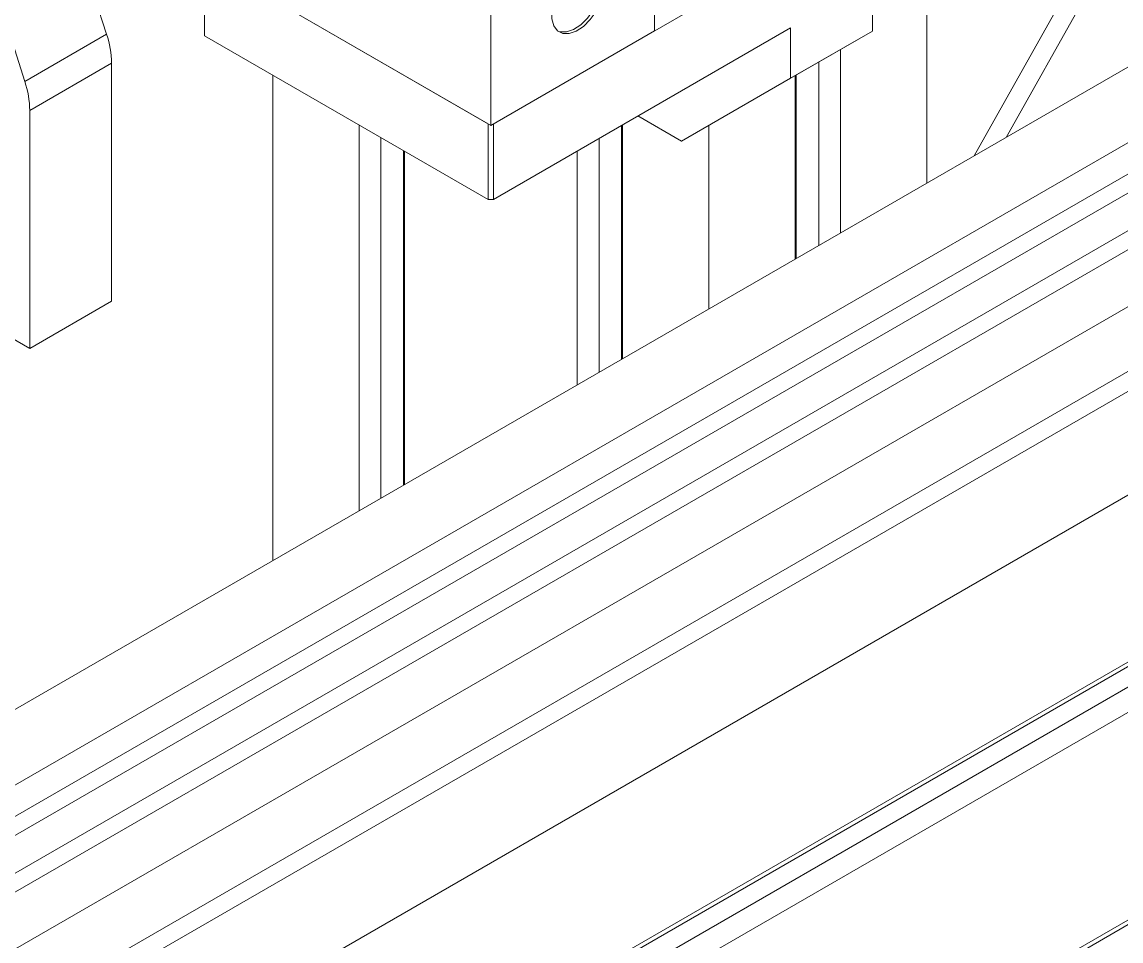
# Model space of a CAD drawing. Header units: millimetres. Extents: x 169 to 14583, y -399 to 10804.
# Drawn here: x 2165.1 to 2307.7, y 6983.4 to 7102.6 of the extents above; entities that cross this region are included whole.
import ezdxf

# ---------------------------------------------------------------- set-up
doc = ezdxf.new("R2010")
doc.units = ezdxf.units.MM
doc.header["$LTSCALE"] = 35

msp = doc.modelspace()

# ---------------------------------------------------------------- linework, layer by layer
at = {"color": 7, "linetype": 'Continuous', "lineweight": 18}
for p, q in [((1557.509, 6663.209), (2603.621, 7267.116)), ((1565.995, 6658.311), (2612.106, 7262.218)), ((1565.995, 6654.228), (2615.642, 7260.177)), ((1567.762, 6652.799), (2617.764, 7258.952)), ((1567.762, 6647.9), (2622.007, 7256.502)), ((1565.995, 6644.429), (2624.129, 7255.277)), ((1569.778, 6639.224), (2630.529, 7251.583)), ((1577.061, 6635.02), (2637.812, 7247.378)), ((1577.662, 6632.795), (2640.04, 7246.092)), ((1589.329, 6626.059), (2651.707, 7239.357)), ((1581.551, 6599.317), (2670.98, 7228.231)), ((1589.329, 6604.421), (2670.448, 7228.538)), ((1586.501, 6599.522), (2673.278, 7226.905)), ((1589.329, 6597.889), (2676.106, 7225.272)), ((1589.329, 6570.943), (2699.444, 7211.799)), ((1581.551, 6565.839), (2699.976, 7211.492)), ((2176.104, 7101.049), (2160.352, 7150.161)), ((2292.776, 7087.669), (2319.379, 7135.007)), ((2247.151, 7133.325), (2247.151, 7101.479)), ((2315.22, 7132.606), (2288.617, 7085.269)), ((2225.937, 7121.078), (2225.937, 7089.233)), ((2226.291, 7089.437), (2275.435, 7117.808)), ((2275.435, 7117.808), (2275.435, 7101.477)), ((2282.506, 7081.741), (2282.506, 7113.72)), ((2165.497, 7094.926), (2160.352, 7110.968)), ((2225.937, 7089.233), (2188.461, 7110.868)), ((2188.814, 7110.664), (2225.584, 7089.437)), ((2188.814, 7110.664), (2188.814, 7100.866)), ((2176.104, 7101.049), (2165.497, 7094.926)), ((2188.814, 7100.866), (2225.584, 7079.639)), ((2247.151, 7101.479), (2225.937, 7089.233)), ((2226.291, 7079.639), (2264.828, 7101.886)), ((2275.435, 7101.477), (2261.293, 7093.31)), ((2264.828, 7101.886), (2264.828, 7095.354)), ((2264.828, 7095.354), (2275.435, 7101.477)), ((2271.298, 7075.271), (2271.298, 7099.088)), ((2176.737, 7097.305), (2166.131, 7091.182)), ((2176.737, 7066.412), (2176.737, 7097.305)), ((2268.47, 7073.638), (2268.47, 7097.455)), ((2197.653, 7032.756), (2197.653, 7095.763)), ((2250.686, 7087.187), (2264.828, 7095.354)), ((2265.429, 7071.882), (2265.429, 7095.699)), ((2265.535, 7071.944), (2265.535, 7095.76)), ((2261.293, 7093.31), (2250.686, 7087.187)), ((2166.131, 7060.289), (2166.131, 7091.182)), ((2208.861, 7039.226), (2208.861, 7089.293)), ((2225.584, 7079.639), (2225.584, 7089.437)), ((2226.291, 7089.437), (2226.291, 7079.639)), ((2242.908, 7058.881), (2242.908, 7089.232)), ((2243.014, 7058.942), (2243.014, 7089.293)), ((2245.026, 7090.455), (2250.686, 7087.187)), ((2254.222, 7065.412), (2254.222, 7089.228)), ((2211.689, 7040.859), (2211.689, 7087.66)), ((2239.973, 7057.187), (2239.973, 7087.538)), ((2214.624, 7042.553), (2214.624, 7085.966)), ((2214.73, 7042.614), (2214.73, 7085.905)), ((2237.145, 7055.554), (2237.145, 7085.905)), ((2226.291, 7079.639), (2225.584, 7079.639)), ((2176.737, 7066.412), (2166.131, 7060.289)), ((2160.408, 7063.592), (2166.131, 7060.289))]:
    msp.add_line(p, q, dxfattribs=at)
at = {"color": 7, "linetype": 'Continuous', "lineweight": 18, "flags": 128}
for points in [[(2240.69, 7107.549), (2240.563, 7108.547), (2240.19, 7109.323), (2239.599, 7109.821), (2238.833, 7110.003), (2237.951, 7109.856), (2237.016, 7109.39), (2236.099, 7108.641), (2235.268, 7107.663), (2234.583, 7106.529), (2234.096, 7105.324), (2233.844, 7104.137), (2233.844, 7103.055), (2234.096, 7102.16), (2234.583, 7101.516), (2235.268, 7101.173), (2236.099, 7101.156), (2237.016, 7101.465), (2237.951, 7102.078), (2238.833, 7102.95), (2239.599, 7104.016), (2240.19, 7105.196), (2240.563, 7106.403), (2240.69, 7107.549)], [(2234.649, 7101.464), (2234.914, 7101.377), (2235.746, 7101.36), (2236.663, 7101.669), (2237.597, 7102.283), (2238.48, 7103.154), (2239.245, 7104.22), (2239.836, 7105.4), (2240.209, 7106.608), (2240.337, 7107.753)]]:
    msp.add_lwpolyline(points, dxfattribs=at)
at = {"color": 7, "linetype": 'Continuous', "lineweight": 18}
for centre in [(2164.334, 7097.131), (2153.727, 7091.008)]:
    msp.add_arc(centre, 12.405, 0.80042, 18.41227, dxfattribs=at)

doc.saveas('drawing.dxf')
